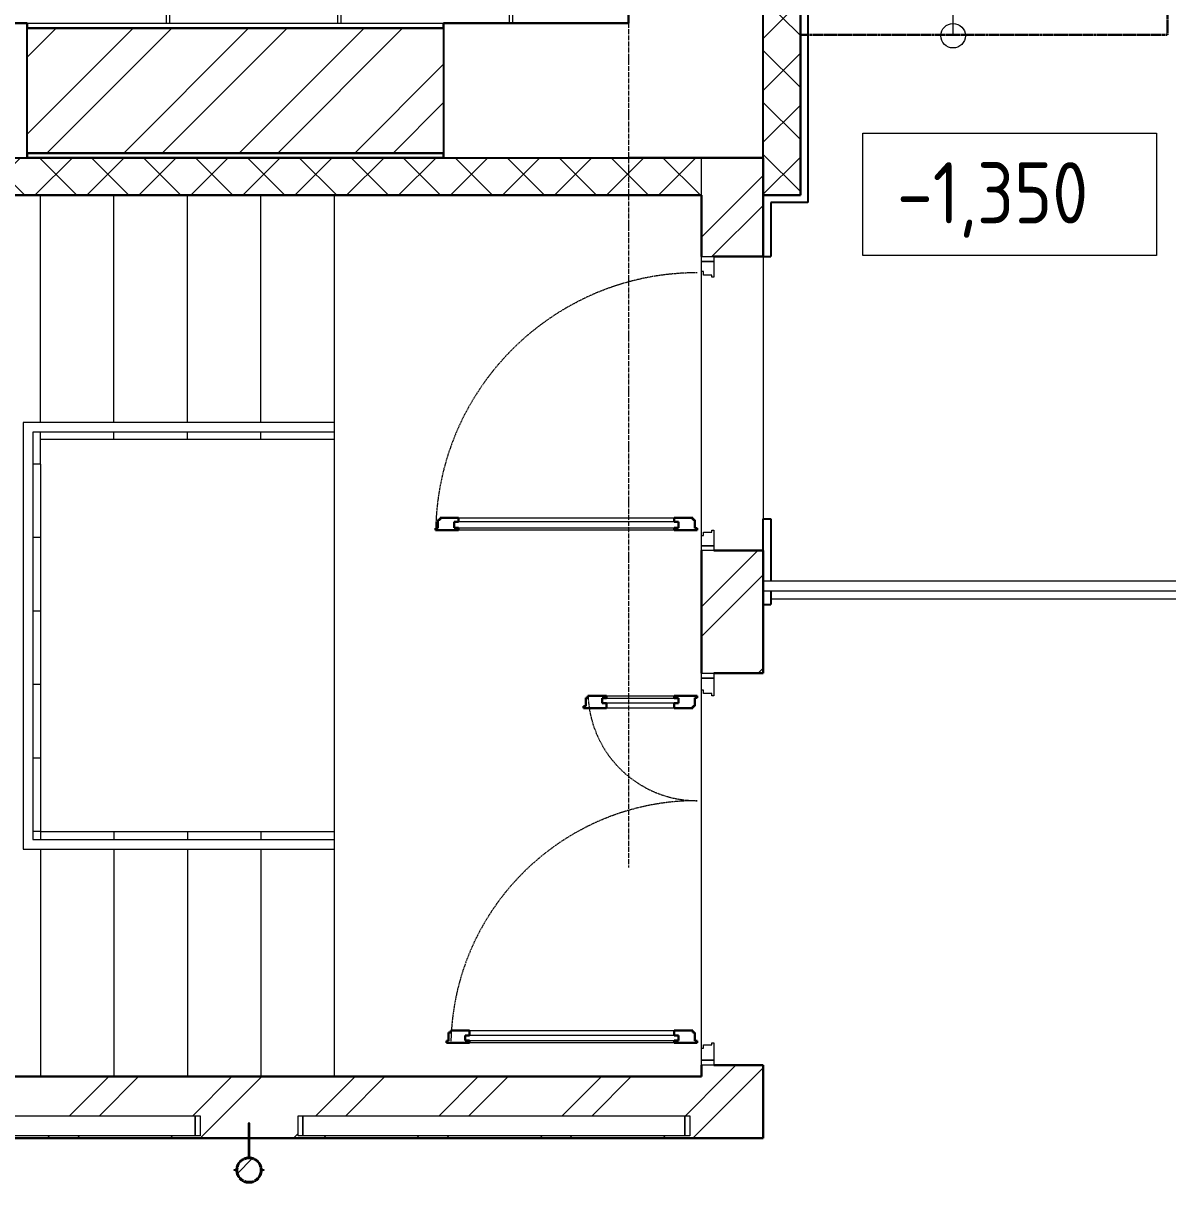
# Model space of a CAD drawing. Header units: millimetres. Extents: x -695119 to 412940, y -249585 to 622758.
# Drawn here: x -84388 to -79714, y 549026 to 553760 of the extents above; entities that cross this region are included whole.
import ezdxf

# ---------------------------------------------------------------- set-up
doc = ezdxf.new("R2010")
doc.units = ezdxf.units.MM
for name, pattern in [('ADSK_Линия сетки', [25, 20, -2.5, 0, -2.5]), ('ADSK_Штриховая_ш2 п1_5', [4.5, 3, -1.5]), ('ADSK_Штриховая_ш3 п1_5', [4.5, 3, -1.5])]:
    doc.linetypes.add(name, pattern=pattern)
for name, color, linetype, lineweight in [('Балясины', 7, 'Continuous', 9), ('Двери', 8, 'Continuous', 9), ('Каркас_Импост', 8, 'Continuous', 9), ('Лестницы', 8, 'Continuous', 9), ('Линии', 7, 'Continuous', 9), ('Монтажный зазор', 8, 'Continuous', 9), ('Обобщенные модели', 8, 'Continuous', 18), ('Ограждение', 8, 'Continuous', 9), ('Окна', 252, 'Continuous', 9), ('Оси', 252, 'Continuous', 9), ('Остекление', 8, 'Continuous', 9), ('Открывание', 8, 'ADSK_Штриховая_ш2 п1_5', 9), ('Панель', 252, 'Continuous', 30), ('Перекрытия', 7, 'Continuous', 18), ('Поручни', 8, 'Continuous', 9), ('Стены разрез', 7, 'Continuous', 30), ('Стены штриховка', 7, 'Continuous', 9), ('Текстовые примечания', 7, 'Continuous', 9), ('Типовые аннотации', 8, 'Continuous', 18), ('Элементы узлов', 8, 'Continuous', 18)]:
    doc.layers.add(name, color=color, linetype=linetype, lineweight=lineweight)
doc.layers.add('Стены', color=194, linetype='Continuous')
doc.styles.add('GOST Common_2', font='', dxfattribs={"width": 0.9, "height": 250})
doc.styles.get('GOST Common_2').set_extended_font_data('GOST type B')
pattern_1 = [(0, (-109179.56, 538399.79), (406.4, 101.6), [33.528, -271.272, 33.528, -271.272, -1625.6]), (0, (-109179.56, 538399.79), (406.4, 101.6), [-609.6, 33.528, -576.072, 33.528, -271.272, -711.2]), (0, (-109179.56, 538399.79), (406.4, 101.6), [-1524, 33.528, -169.672, 33.528, -474.472]), (120, (-109027.16, 538450.59), (-291.18818, 301.15272), [33.528, -271.272, 33.528, -271.272, -1625.6]), (120, (-109027.16, 538450.59), (-291.18818, 301.15272), [-609.6, 33.528, -576.072, 33.528, -271.272, -711.2]), (120, (-109027.16, 538450.59), (-291.18818, 301.15272), [-1524, 33.528, -169.672, 33.528, -474.472]), (240, (-108976.36, 538653.79), (-115.21182, -402.75272), [33.528, -271.272, 33.528, -271.272, -1625.6]), (240, (-108976.36, 538653.79), (-115.21182, -402.75272), [-609.6, 33.528, -576.072, 33.528, -271.272, -711.2]), (240, (-108976.36, 538653.79), (-115.21182, -402.75272), [-1524, 33.528, -169.672, 33.528, -474.472])]
pattern_2 = [(45, (-109179.56, 538399.79), (-106.066, 106.066), []), (135, (-109179.56, 538399.79), (-106.066, -106.066), [])]
pattern_3 = [(45, (-109179.56, 538399.8), (-251.447, 251.447), []), (45, (-109179.56, 538780.8), (-251.447, 251.447), [])]

# ---------------------------------------------------------------- blocks, each defined once
blk = doc.blocks.new('ADSK_Ограждение_Опоры_Г_образная - D15 высота60 консоль80-16089-План 1 этажа смеж')
at = {"layer": 'Ограждение'}
for p, q in [((-7.5, 80), (-7.5, 20)), ((7.5, 20), (7.5, 80))]:
    blk.add_line(p, q, dxfattribs=at)
blk = doc.blocks.new('ADSK_Ограждение_Опоры_Г_образная - D15 высота60 консоль80-V53-План 1 этажа смеж')
at = {"layer": 'Ограждение'}
for p, q in [((-7.5, 80), (-7.5, 20)), ((0, 80), (-7.5, 80)), ((7.5, 80), (0, 80)), ((7.5, 20), (7.5, 80))]:
    blk.add_line(p, q, dxfattribs=at)
blk = doc.blocks.new('Ограждение - Ограждение-3880940-План 1 этажа смеж')
at = {"layer": 'Поручни'}
for p, q in [((24791.9, 13730.7), (24791.9, 13558.3)), ((24862.3, 13730.7), (24791.9, 13730.7)), ((26062.3, 13730.7), (24862.3, 13730.7)), ((24831.9, 13690.7), (24831.9, 13558.3)), ((24862.3, 13690.7), (24831.9, 13690.7)), ((26062.3, 13690.7), (24862.3, 13690.7)), ((24791.9, 13558.3), (24791.9, 12060.3)), ((24831.9, 13558.3), (24831.9, 12060.3)), ((24791.9, 12060.3), (24791.9, 11987.9)), ((24831.9, 12060.3), (24831.9, 12027.9)), ((24831.9, 12027.9), (26062.3, 12027.9)), ((26062.3, 12027.9), (26062.3, 11987.9)), ((24791.9, 11987.9), (26062.3, 11987.9))]:
    blk.add_line(p, q, dxfattribs=at)
blk = doc.blocks.new('Дверь_Alumark_однопольная_S50 - Ш_Наруж_1200х2200 Пр_Дн-14 Л-3897273-План 1 этажа смеж')
at = {"layer": 'Каркас_Импост'}
for p, q in [((-455, -76), (-391, -76)), ((-455, -126), (-455, -76)), ((-400, -84), (-400, -118)), ((-391, -84), (-400, -84)), ((-391, -76), (-391, -84)), ((641, -76), (705, -76)), ((641, -84), (641, -76)), ((650, -84), (641, -84)), ((650, -118), (650, -84)), ((705, -76), (705, -126)), ((-414, -126), (-455, -126)), ((-414, -118), (-414, -126)), ((-400, -118), (-414, -118)), ((664, -118), (650, -118)), ((664, -126), (664, -118)), ((705, -126), (664, -126))]:
    blk.add_line(p, q, dxfattribs=at)
at = {"layer": 'Монтажный зазор'}
for p, q in [((-475, -76), (-455, -76)), ((-475, -126), (-475, -76)), ((-455, -76), (-455, -126)), ((705, -76), (725, -76)), ((705, -126), (705, -76)), ((725, -76), (725, -126)), ((-455, -126), (-475, -126)), ((725, -126), (705, -126))]:
    blk.add_line(p, q, dxfattribs=at)
at = {"layer": 'Остекление'}
for p, q in [((608, -220), (608, -1136)), ((632, -220), (608, -220)), ((632, -1136), (632, -220)), ((608, -1136), (632, -1136))]:
    blk.add_line(p, q, dxfattribs=at)
at = {"layer": 'Открывание'}
blk.add_arc((659, -144), 1068, 180, 269.0343, dxfattribs=at)
at = {"layer": 'Панель'}
for p, q in [((591, -162), (599, -162)), ((591, -238), (591, -162)), ((599, -162), (599, -153)), ((599, -153), (633, -153)), ((633, -144), (641, -144)), ((633, -153), (633, -144)), ((641, -144), (641, -238)), ((608, -238), (608, -220)), ((608, -220), (632, -220)), ((632, -220), (632, -238)), ((591, -238), (608, -238)), ((632, -238), (641, -238)), ((591, -1194), (591, -1118)), ((591, -1118), (608, -1118)), ((608, -1118), (608, -1136)), ((608, -1136), (632, -1136)), ((632, -1118), (641, -1118)), ((632, -1136), (632, -1118)), ((641, -1118), (641, -1212)), ((599, -1194), (591, -1194)), ((599, -1203), (599, -1194)), ((633, -1203), (599, -1203)), ((633, -1212), (633, -1203)), ((641, -1212), (633, -1212))]:
    blk.add_line(p, q, dxfattribs=at)
at = {"layer": 'Панель', "lineweight": 9}
for p, q in [((591, -1118), (591, -238)), ((641, -238), (641, -1118))]:
    blk.add_line(p, q, dxfattribs=at)
blk = doc.blocks.new('Дверь_Alumark_двупольная_S50 - Ш_1_5_Наруж_1600х2200 Дн-15 НЕ пожарн-3881753-План 1 этажа смеж')
at = {"layer": 'Каркас_Импост'}
for p, q in [((-655, -76), (-583, -76)), ((-655, -126), (-655, -76)), ((-592, -84), (-592, -118)), ((-583, -84), (-592, -84)), ((-583, -76), (-583, -84)), ((833, -76), (905, -76)), ((833, -84), (833, -76)), ((842, -84), (833, -84)), ((842, -118), (842, -84)), ((905, -76), (905, -126)), ((-606, -126), (-655, -126)), ((-606, -118), (-606, -126)), ((-592, -118), (-606, -118)), ((856, -118), (842, -118)), ((856, -126), (856, -118)), ((905, -126), (856, -126))]:
    blk.add_line(p, q, dxfattribs=at)
at = {"layer": 'Монтажный зазор'}
for p, q in [((-675, -76), (-655, -76)), ((-675, -126), (-675, -76)), ((-655, -76), (-655, -126)), ((905, -76), (925, -76)), ((905, -126), (905, -76)), ((925, -76), (925, -126)), ((-655, -126), (-675, -126)), ((925, -126), (905, -126))]:
    blk.add_line(p, q, dxfattribs=at)
at = {"layer": 'Остекление'}
for p, q in [((-574, -220), (-553, -220)), ((-574, -532), (-574, -220)), ((-553, -220), (-553, -532)), ((803, -220), (803, -1092)), ((824, -220), (803, -220)), ((824, -1092), (824, -220)), ((-553, -532), (-574, -532)), ((803, -1092), (824, -1092))]:
    blk.add_line(p, q, dxfattribs=at)
at = {"layer": 'Открывание'}
for centre, radius, start, end in [((-601, -144), 446, 272.313, 0), ((851, -144), 1006, 180, 268.9748)]:
    blk.add_arc(centre, radius, start, end, dxfattribs=at)
at = {"layer": 'Панель'}
for p, q in [((-583, -144), (-575, -144)), ((-583, -238), (-583, -144)), ((-575, -144), (-575, -153)), ((-575, -153), (-541, -153)), ((-541, -153), (-541, -162)), ((-541, -162), (-533, -162)), ((-533, -162), (-533, -238)), ((783, -162), (791, -162)), ((783, -238), (783, -162)), ((791, -162), (791, -153)), ((791, -153), (825, -153)), ((825, -144), (833, -144)), ((825, -153), (825, -144)), ((833, -144), (833, -238)), ((-574, -220), (-574, -238)), ((-553, -220), (-574, -220)), ((-553, -238), (-553, -220)), ((803, -238), (803, -220)), ((803, -220), (824, -220)), ((824, -220), (824, -238)), ((-574, -238), (-583, -238)), ((-533, -238), (-553, -238)), ((783, -238), (803, -238)), ((824, -238), (833, -238)), ((-583, -590), (-583, -514)), ((-574, -514), (-583, -514)), ((-574, -532), (-574, -514)), ((-553, -514), (-553, -532)), ((-533, -514), (-553, -514)), ((-533, -514), (-533, -608)), ((-553, -532), (-574, -532)), ((-575, -590), (-583, -590)), ((-575, -599), (-575, -590)), ((-541, -599), (-575, -599)), ((-541, -608), (-541, -599)), ((-533, -608), (-541, -608)), ((783, -1150), (783, -1074)), ((783, -1074), (803, -1074)), ((803, -1074), (803, -1092)), ((824, -1074), (833, -1074)), ((824, -1092), (824, -1074)), ((833, -1074), (833, -1168)), ((803, -1092), (824, -1092)), ((791, -1150), (783, -1150)), ((791, -1159), (791, -1150)), ((825, -1159), (791, -1159)), ((825, -1168), (825, -1159)), ((833, -1168), (825, -1168))]:
    blk.add_line(p, q, dxfattribs=at)
at = {"layer": 'Панель', "lineweight": 9}
for p, q in [((-583, -514), (-583, -238)), ((-533, -238), (-533, -514)), ((783, -1074), (783, -238)), ((833, -238), (833, -1074))]:
    blk.add_line(p, q, dxfattribs=at)
blk = doc.blocks.new('BIMLIB_Окно_Двустворчатое_VEKA_ГОСТ1 - Ш_21_700х1700-3881807-План 1 этажа смеж')
at = {"layer": 'Каркас_Импост'}
for p, q in [((-780, 116), (780, 116)), ((-780, 34), (-780, 116)), ((780, 116), (780, 34)), ((780, 34), (-780, 34))]:
    blk.add_line(p, q, dxfattribs=at)
at = {"layer": 'Окна'}
for p, q in [((-800, 116), (-780, 116)), ((-800, 34), (-800, 116)), ((-780, 116), (-780, 34)), ((780, 116), (800, 116)), ((780, 34), (780, 116)), ((800, 116), (800, 34)), ((-780, 34), (-800, 34)), ((800, 34), (780, 34))]:
    blk.add_line(p, q, dxfattribs=at)
blk = doc.blocks.new('Ограждение - Ограждение-3882099-План 1 этажа смеж')
at = {"layer": 'Поручни'}
for p, q in [((29541, 13082.3), (27814, 13082.3)), ((27814, 13042.3), (29581, 13042.3))]:
    blk.add_line(p, q, dxfattribs=at)
blk = doc.blocks.new('Хомут - Тип-772640-План 1 этажа смеж')
at = {"layer": 'Обобщенные модели'}
for p, q in [((1, 62), (-1, 62)), ((-1, 62), (-1, 52)), ((1, 52), (1, 62)), ((-1, -52), (-1, -62)), ((-1, -62), (1, -62)), ((1, -62), (1, -52))]:
    blk.add_line(p, q, dxfattribs=at)
blk = doc.blocks.new('Труба - Тип-V86-План 1 этажа смеж')
at = {"layer": 'Обобщенные модели', "lineweight": 9}
h = blk.add_hatch(dxfattribs=at)
h.set_pattern_fill('FP_23', color=256, style=0, pattern_type=2)
h.set_pattern_definition([(45, (0, 0), (-106.066, 106.066), [])])
h.paths.add_polyline_path([(25714, 10628.3), (25736.7, 10634), (25754, 10648.9), (25762.8, 10668.7), (25761.9, 10691.2), (25751.8, 10710.5), (25733.7, 10723.8), (25714, 10728.3), (25691.3, 10722.5), (25674, 10707.6), (25665.3, 10687.8), (25666.4, 10664.8), (25676.3, 10646), (25694.4, 10632.8), (25706.6, 10630)])
at = {"layer": 'Обобщенные модели', "lineweight": 40}
for start, end in [(143.7992, 166.3688), (117.1715, 139.417), (90, 113.3059), (66.6941, 90), (40.583, 62.8285), (13.6312, 36.2008), (168.9964, 191.0036), (193.6312, 216.2008), (323.7992, 346.3688), (348.9964, 11.0036), (220.583, 242.8285), (246.6941, 270), (270, 293.3059), (297.1715, 319.417)]:
    blk.add_arc((25714, 10678.3), 50, start, end, dxfattribs=at)
blk = doc.blocks.new('Хомут - Тип-V41-План 1 этажа смеж')
at = {"layer": 'Обобщенные модели'}
for p, q in [((1, 62), (-1, 62)), ((-1, 62), (-1, 52)), ((-1, 50), (-1, 52)), ((1, 50), (-1, 50)), ((1, 52), (1, 62)), ((1, 52), (1, 50)), ((192, 3.3), (52, 3.3)), ((52, 3.3), (52, 0.9)), ((192, -3.3), (192, 3.3)), ((52, -0.9), (52, -3.3)), ((52, -3.3), (192, -3.3)), ((-1, -52), (-1, -50)), ((-1, -50), (1, -50)), ((-1, -52), (-1, -62)), ((-1, -62), (1, -62)), ((1, -50), (1, -52)), ((1, -62), (1, -52))]:
    blk.add_line(p, q, dxfattribs=at)
for radius, start, end in [(52, 360, 180), (50, 0, 180), (52, 180, 360), (50, 180, 0)]:
    blk.add_arc((0, 0), radius, start, end, dxfattribs=at)
blk = doc.blocks.new('ADSK_Стрелка1 - С кружком-805628-План 1 этажа смеж')
at = {"layer": 'Элементы узлов'}
blk.add_line((0, 0), (2400, 0), dxfattribs=at)

msp = doc.modelspace()

# ---------------------------------------------------------------- hatches: boundary and pattern name
at = {"layer": 'Стены разрез', "lineweight": 9}
h = msp.add_hatch(dxfattribs=at)
h.set_pattern_fill('FP_4', color=256, style=0, pattern_type=2)
h.set_pattern_definition(pattern_1)
h.paths.add_polyline_path([(-81213.535, 553058.058), (-81213.535, 556345.058), (-81365.535, 556345.058), (-81365.535, 556343.058), (-81215.535, 556343.058), (-81215.535, 553058.058)])
h.paths.add_polyline_path([(-81365.535, 558065.058), (-81213.535, 558065.058), (-81213.535, 559855.058), (-81365.535, 559855.058), (-81365.535, 559853.058), (-81215.535, 559853.058), (-81215.535, 558067.058), (-81365.535, 558067.058)])
h.paths.add_polyline_path([(-81213.535, 561055.058), (-81213.535, 565860.058), (-81215.535, 565860.058), (-81215.535, 561057.058), (-81365.535, 561057.058), (-81365.535, 561055.058)])
h = msp.add_hatch(dxfattribs=at)
h.set_pattern_fill('FP_5', color=256, style=0, pattern_type=2)
h.set_pattern_definition(pattern_2)
h.paths.add_polyline_path([(-81365.535, 553058.058), (-81215.535, 553058.058), (-81215.535, 556343.058), (-81365.535, 556343.058), (-81365.535, 553210.058)])
h.paths.add_polyline_path([(-81215.535, 558067.058), (-81215.535, 559853.058), (-81365.535, 559853.058), (-81365.535, 558067.058)])
h.paths.add_polyline_path([(-81365.535, 561057.058), (-81215.535, 561057.058), (-81215.535, 565860.058), (-81365.535, 565860.058), (-81365.535, 562127.583)])
h = msp.add_hatch(dxfattribs=at)
h.set_pattern_fill('FP_1', color=256, style=0, pattern_type=2)
h.set_pattern_definition([(45, (-109179.56, 538399.8), (-235.7317, 235.7317), []), (45, (-109022.4, 538399.8), (-235.7317, 235.7317), [])])
h.paths.add_polyline_path([(-82671.051, 553230.058), (-82671.051, 553740.058), (-84371.051, 553740.058), (-84371.051, 553230.058), (-83553.442, 553230.058)])
h = msp.add_hatch(dxfattribs=at)
h.set_pattern_fill('FP_5', color=256, style=0, pattern_type=2)
h.set_pattern_definition(pattern_2)
h.paths.add_polyline_path([(-89952.535, 553060.058), (-89952.535, 553134.058), (-89950.535, 553134.058), (-89950.535, 553210.058), (-90990.535, 553210.058), (-90990.535, 553134.058), (-90988.535, 553134.058), (-90988.535, 553060.058), (-90011.374, 553060.058)])
h.paths.add_polyline_path([(-88198.535, 553060.058), (-87117.535, 553060.058), (-87117.535, 553134.058), (-87115.535, 553134.058), (-87115.535, 553210.058), (-88200.535, 553210.058), (-88200.535, 553134.058), (-88198.535, 553134.058)])
h.paths.add_polyline_path([(-81617.535, 553060.058), (-81617.535, 553210.058), (-85313.535, 553210.058), (-85313.535, 553060.058), (-82118.346, 553060.058)])
h.paths.add_polyline_path([(-92742.535, 553060.058), (-92742.535, 553134.058), (-92740.535, 553134.058), (-92740.535, 553210.058), (-93805.535, 553210.058), (-93805.535, 553134.058), (-93803.535, 553134.058), (-93803.535, 553060.058), (-93599.114, 553060.058)])
h.paths.add_polyline_path([(-95557.535, 553060.058), (-95557.535, 553134.058), (-95555.535, 553134.058), (-95555.535, 553210.058), (-96630.535, 553210.058), (-96630.535, 553134.058), (-96628.535, 553134.058), (-96628.535, 553060.058), (-95751.758, 553060.058)])
h.paths.add_polyline_path([(-99428.535, 553060.058), (-98382.535, 553060.058), (-98382.535, 553134.058), (-98380.535, 553134.058), (-98380.535, 553210.058), (-99430.535, 553210.058), (-99430.535, 553134.058), (-99428.535, 553134.058)])
h.paths.add_polyline_path([(-105115.535, 553060.058), (-104012.535, 553060.058), (-104012.535, 553134.058), (-104010.535, 553134.058), (-104010.535, 553210.058), (-105115.535, 553210.058), (-105115.535, 553134.058)])
h.paths.add_polyline_path([(-101182.535, 553060.058), (-101182.535, 553134.058), (-101180.535, 553134.058), (-101180.535, 553210.058), (-102260.535, 553210.058), (-102260.535, 553134.058), (-102258.535, 553134.058), (-102258.535, 553060.058), (-102209.689, 553060.058)])
h = msp.add_hatch(dxfattribs=at)
h.set_pattern_fill('FP_18', color=256, style=0, pattern_type=2)
h.set_pattern_definition(pattern_3)
h.paths.add_polyline_path([(-81617.535, 549460.058), (-81367.535, 549460.058), (-81367.535, 549506.058), (-81617.535, 549506.058)])
h.paths.add_polyline_path([(-81617.535, 551106.058), (-81367.535, 551106.058), (-81367.535, 551607.058), (-81617.535, 551607.058)])
h.paths.add_polyline_path([(-81367.535, 552807.058), (-81367.535, 553210.058), (-81617.535, 553210.058), (-81617.535, 552807.058), (-81567.535, 552807.058)])
h = msp.add_hatch(dxfattribs=at)
h.set_pattern_fill('FP_4', color=256, style=0, pattern_type=2)
h.set_pattern_definition(pattern_1)
h.paths.add_polyline_path([(-81365.535, 549210.058), (-81365.535, 549506.058), (-81367.535, 549506.058), (-81367.535, 549210.058)])
h.paths.add_polyline_path([(-81367.535, 551106.058), (-81365.535, 551106.058), (-81365.535, 551607.058), (-81367.535, 551607.058)])
h.paths.add_polyline_path([(-81365.535, 552807.058), (-81365.535, 553210.058), (-81367.535, 553210.058), (-81367.535, 552807.058)])
h = msp.add_hatch(dxfattribs=at)
h.set_pattern_fill('FP_4', color=256, style=0, pattern_type=2)
h.set_pattern_definition(pattern_1)
h.paths.add_polyline_path([(-81617.535, 553058.058), (-81617.535, 553060.058), (-85313.535, 553060.058), (-85313.535, 553058.058), (-82118.346, 553058.058)])
h.paths.add_polyline_path([(-96469.306, 553058.058), (-95555.535, 553058.058), (-95555.535, 553134.058), (-95557.535, 553134.058), (-95557.535, 553060.058), (-96628.535, 553060.058), (-96628.535, 553134.058), (-96630.535, 553134.058), (-96630.535, 553058.058)])
h.paths.add_polyline_path([(-98380.535, 553058.058), (-98380.535, 553134.058), (-98382.535, 553134.058), (-98382.535, 553060.058), (-99428.535, 553060.058), (-99428.535, 553134.058), (-99430.535, 553134.058), (-99430.535, 553058.058), (-99339.497, 553058.058)])
h.paths.add_polyline_path([(-90011.374, 553058.058), (-89950.535, 553058.058), (-89950.535, 553134.058), (-89952.535, 553134.058), (-89952.535, 553060.058), (-90988.535, 553060.058), (-90988.535, 553134.058), (-90990.535, 553134.058), (-90990.535, 553058.058), (-90728.922, 553058.058)])
h.paths.add_polyline_path([(-104963.535, 553058.058), (-104010.535, 553058.058), (-104010.535, 553134.058), (-104012.535, 553134.058), (-104012.535, 553060.058), (-104965.535, 553060.058)])
h.paths.add_polyline_path([(-93805.535, 553058.058), (-92740.535, 553058.058), (-92740.535, 553134.058), (-92742.535, 553134.058), (-92742.535, 553060.058), (-93803.535, 553060.058), (-93803.535, 553134.058), (-93805.535, 553134.058)])
h.paths.add_polyline_path([(-87115.535, 553058.058), (-87115.535, 553134.058), (-87117.535, 553134.058), (-87117.535, 553060.058), (-88198.535, 553060.058), (-88198.535, 553134.058), (-88200.535, 553134.058), (-88200.535, 553058.058), (-87141.182, 553058.058)])
h.paths.add_polyline_path([(-102260.535, 553058.058), (-101180.535, 553058.058), (-101180.535, 553134.058), (-101182.535, 553134.058), (-101182.535, 553060.058), (-102258.535, 553060.058), (-102258.535, 553134.058), (-102260.535, 553134.058)])
h = msp.add_hatch(dxfattribs=at)
h.set_pattern_fill('FP_18', color=256, style=0, pattern_type=2)
h.set_pattern_definition(pattern_3)
h.paths.add_polyline_path([(-81367.535, 549210.058), (-81367.535, 549460.058), (-85313.535, 549460.058), (-85313.535, 549210.058), (-83468.835, 549210.058), (-83467.869, 549270.058), (-83462.235, 549270.058), (-83462.235, 549210.058), (-81665.535, 549210.058)])
h.paths.add_polyline_path([(-82512.535, 549218.058), (-83265.535, 549218.058), (-83265.535, 549300.058), (-81665.535, 549300.058), (-81665.535, 549218.058), (-82507.444, 549218.058)])
h.paths.add_polyline_path([(-83685.535, 549218.058), (-85265.535, 549218.058), (-85265.535, 549300.058), (-83665.535, 549300.058), (-83665.535, 549218.058)])
h = msp.add_hatch(dxfattribs=at)
h.set_pattern_fill('FP_4', color=256, style=0, pattern_type=2)
h.set_pattern_definition(pattern_1)
h.paths.add_polyline_path([(-81367.535, 549208.058), (-81367.535, 549210.058), (-83462.235, 549209.119), (-83462.235, 549208.058), (-82118.346, 549208.058)])
h.paths.add_polyline_path([(-85347.312, 549208.058), (-83468.835, 549209.123), (-83468.835, 549210.058), (-85563.535, 549210.058), (-85563.535, 549208.058)])

# ---------------------------------------------------------------- linework, layer by layer
at = {"layer": 'Лестницы'}
for p, q in [((-84371.051, 553760.058), (-83803.789, 553760.058)), ((-83788.789, 553760.058), (-83103.789, 553760.058)), ((-83088.789, 553760.058), (-82671.051, 553760.058)), ((-84317.295, 552130.458), (-84317.295, 553058.058)), ((-84317.295, 552130.458), (-84317.295, 553058.058)), ((-84017.295, 552130.458), (-84017.295, 553058.058)), ((-84017.295, 552130.458), (-84017.295, 553058.058)), ((-83717.295, 552130.458), (-83717.295, 553058.058)), ((-83717.295, 552130.458), (-83717.295, 553058.058)), ((-83417.295, 552130.458), (-83417.295, 553058.058)), ((-83417.295, 552130.458), (-83417.295, 553058.058)), ((-84317.295, 552060.058), (-84317.295, 552090.458)), ((-84317.295, 552060.058), (-84317.295, 552090.458)), ((-84017.295, 552060.058), (-84017.295, 552090.458)), ((-84017.295, 552060.058), (-84017.295, 552090.458)), ((-83717.295, 552060.058), (-83717.295, 552090.458)), ((-83717.295, 552060.058), (-83717.295, 552090.458)), ((-83417.295, 552060.058), (-83417.295, 552090.458)), ((-83417.295, 552060.058), (-83417.295, 552090.458)), ((-84317.295, 551960.058), (-84317.295, 552060.058)), ((-84017.295, 552060.058), (-84317.295, 552060.058)), ((-83717.295, 552060.058), (-84017.295, 552060.058)), ((-83417.295, 552060.058), (-83717.295, 552060.058)), ((-83117.295, 552060.058), (-83417.295, 552060.058)), ((-84317.295, 551960.058), (-84347.695, 551960.058)), ((-84317.295, 551960.058), (-84347.695, 551960.058)), ((-84317.295, 551960.058), (-84317.295, 551660.058)), ((-84317.295, 551660.058), (-84347.695, 551660.058)), ((-84317.295, 551660.058), (-84347.695, 551660.058)), ((-84317.295, 551660.058), (-84317.295, 551360.058)), ((-84317.295, 551360.058), (-84347.695, 551360.058)), ((-84317.295, 551360.058), (-84347.695, 551360.058)), ((-84317.295, 551360.058), (-84317.295, 551060.058)), ((-84317.295, 551060.058), (-84347.695, 551060.058)), ((-84317.295, 551060.058), (-84347.695, 551060.058)), ((-84317.295, 551060.058), (-84317.295, 550760.058)), ((-84317.295, 550760.058), (-84347.695, 550760.058)), ((-84317.295, 550760.058), (-84347.695, 550760.058)), ((-84317.295, 550760.058), (-84317.295, 550460.058)), ((-84317.295, 550460.058), (-84347.695, 550460.058)), ((-84317.295, 550460.058), (-84347.695, 550460.058)), ((-84317.295, 550460.058), (-84317.295, 550427.658)), ((-84317.295, 550460.058), (-84017.295, 550460.058)), ((-84317.295, 550460.058), (-84317.295, 550427.658)), ((-84017.295, 550460.058), (-83717.295, 550460.058)), ((-84017.295, 550460.058), (-84017.295, 550427.658)), ((-84017.295, 550460.058), (-84017.295, 550427.658)), ((-83717.295, 550460.058), (-83417.295, 550460.058)), ((-83717.295, 550460.058), (-83717.295, 550427.658)), ((-83717.295, 550460.058), (-83717.295, 550427.658)), ((-83417.295, 550460.058), (-83117.295, 550460.058)), ((-83417.295, 550460.058), (-83417.295, 550427.658)), ((-83417.295, 550460.058), (-83417.295, 550427.658)), ((-83117.295, 550460.058), (-83117.295, 550427.658)), ((-84317.295, 550387.658), (-84317.295, 549460.058)), ((-84317.295, 550387.658), (-84317.295, 549460.058)), ((-84017.295, 550387.658), (-84017.295, 549460.058)), ((-84017.295, 550387.658), (-84017.295, 549460.058)), ((-83717.295, 550387.658), (-83717.295, 549460.058)), ((-83717.295, 550387.658), (-83717.295, 549460.058)), ((-83417.295, 550387.658), (-83417.295, 549460.058)), ((-83417.295, 550387.658), (-83417.295, 549460.058)), ((-83117.295, 550387.658), (-83117.295, 549460.058))]:
    msp.add_line(p, q, dxfattribs=at)
at = {"layer": 'Линии', "linetype": 'ADSK_Штриховая_ш3 п1_5', "lineweight": 30}
for p, q in [((-79715.535, 553712.856), (-79715.535, 567613.058)), ((-81213.535, 553712.856), (-79715.535, 553712.856))]:
    msp.add_line(p, q, dxfattribs=at)
at = {"layer": 'Линии'}
for p, q in [((-80959.609, 553311.22), (-79759.609, 553311.22)), ((-80959.609, 552811.22), (-80959.609, 553311.22)), ((-79759.609, 553311.22), (-79759.609, 552811.22)), ((-79759.609, 552811.22), (-80959.609, 552811.22))]:
    msp.add_line(p, q, dxfattribs=at)
at = {"layer": 'Оси', "linetype": 'ADSK_Линия сетки'}
msp.add_line((-81915.535, 572133.794), (-81915.535, 550313.64), dxfattribs=at)
at = {"layer": 'Перекрытия', "color": 49, "true_color": 0x464646}
for p, q in [((-84371.051, 553760.058), (-83803.789, 553760.058)), ((-83788.789, 553760.058), (-83103.789, 553760.058)), ((-83088.789, 553760.058), (-82671.051, 553760.058)), ((-83117.295, 553058.058), (-83117.295, 550427.658)), ((-81365.535, 552807.058), (-81365.535, 551736.058)), ((-81617.535, 551668.058), (-81617.535, 552746.058)), ((-81335.535, 551410.058), (-79433.535, 551410.058)), ((-81617.535, 549575.058), (-81617.535, 551037.058)), ((-83117.295, 550387.658), (-83117.295, 549460.058))]:
    msp.add_line(p, q, dxfattribs=at)
at = {"layer": 'Стены'}
for p, q in [((-81365.535, 553210.058), (-81365.535, 556345.058)), ((-81183.535, 556345.058), (-81183.535, 553028.058)), ((-84371.051, 553230.058), (-84371.051, 553740.058)), ((-82671.051, 553740.058), (-82671.051, 553230.058)), ((-85313.535, 553210.058), (-84371.051, 553210.058)), ((-82671.051, 553210.058), (-81915.535, 553210.058)), ((-81335.535, 553028.058), (-81335.535, 552807.058)), ((-81183.535, 553028.058), (-81335.535, 553028.058)), ((-81365.535, 552807.058), (-81335.535, 552807.058)), ((-81365.535, 551607.058), (-81365.535, 551736.058)), ((-81365.535, 551736.058), (-81335.535, 551736.058)), ((-81335.535, 551736.058), (-81335.535, 551482.058)), ((-81335.535, 551442.069), (-81335.535, 551387.058)), ((-81365.535, 551387.058), (-81335.535, 551387.058))]:
    msp.add_line(p, q, dxfattribs=at)
at = {"layer": 'Стены разрез'}
for p, q in [((-81915.535, 556345.058), (-81915.535, 553760.058)), ((-81213.535, 553058.058), (-81213.535, 556345.058)), ((-84371.051, 553760.058), (-84420.535, 553760.058)), ((-84371.051, 553740.058), (-84371.051, 553760.058)), ((-82671.051, 553740.058), (-84371.051, 553740.058)), ((-81915.535, 553760.058), (-82671.051, 553760.058)), ((-82671.051, 553760.058), (-82671.051, 553740.058)), ((-84371.051, 553210.058), (-84371.051, 553230.058)), ((-84371.051, 553230.058), (-82671.051, 553230.058)), ((-82671.051, 553230.058), (-82671.051, 553210.058)), ((-82671.051, 553210.058), (-84371.051, 553210.058)), ((-81365.535, 553210.058), (-81915.535, 553210.058)), ((-81365.535, 552807.058), (-81365.535, 553210.058)), ((-81617.535, 553058.058), (-85313.535, 553058.058)), ((-81617.535, 553058.058), (-81617.535, 552807.058)), ((-81365.535, 553058.058), (-81213.535, 553058.058)), ((-81567.535, 552807.058), (-81365.535, 552807.058)), ((-81617.535, 551607.058), (-81617.535, 551106.058)), ((-81365.535, 551607.058), (-81567.535, 551607.058)), ((-81365.535, 551106.058), (-81365.535, 551607.058)), ((-81567.535, 551106.058), (-81365.535, 551106.058)), ((-81617.535, 549506.058), (-81617.535, 549460.058)), ((-81365.535, 549506.058), (-81567.535, 549506.058)), ((-81365.535, 549208.058), (-81365.535, 549506.058)), ((-81617.535, 549460.058), (-85313.535, 549460.058)), ((-85565.535, 549208.058), (-83468.161, 549208.058)), ((-83462.677, 549208.058), (-81365.535, 549208.058))]:
    msp.add_line(p, q, dxfattribs=at)
at = {"layer": 'Стены штриховка'}
for p, q in [((-81215.535, 553058.058), (-81215.535, 556343.058)), ((-81617.535, 553058.058), (-81617.535, 553210.058)), ((-81367.535, 552807.058), (-81367.535, 553210.058)), ((-85313.535, 553060.058), (-81617.535, 553060.058)), ((-81367.535, 551106.058), (-81367.535, 551607.058)), ((-81367.535, 549506.058), (-81367.535, 549208.058)), ((-83468.168, 549210.058), (-85565.535, 549210.058)), ((-81365.535, 549210.058), (-83462.677, 549210.058))]:
    msp.add_line(p, q, dxfattribs=at)
at = {"layer": 'Типовые аннотации', "lineweight": 20}
msp.add_circle((-80590.535, 553708.856), 50, dxfattribs=at)

# ---------------------------------------------------------------- block references
at = {"layer": 'Балясины'}
for name in ['Ограждение - Ограждение-3882099-План 1 этажа смеж', 'Ограждение - Ограждение-3880940-План 1 этажа смеж']:
    msp.add_blockref(name, (-109179.558, 538399.789), dxfattribs=at)
at = {"layer": 'Двери', "rotation": 269.9999999999995}
for name, p in [('Дверь_Alumark_однопольная_S50 - Ш_Наруж_1200х2200 Пр_Дн-14 Л-3897273-План 1 этажа смеж', (-81491.535, 552332.058)), ('Дверь_Alumark_двупольная_S50 - Ш_1_5_Наруж_1600х2200 Дн-15 НЕ пожарн-3881753-План 1 этажа смеж', (-81491.535, 550431.058))]:
    msp.add_blockref(name, p, dxfattribs=at)
at = {"layer": 'Обобщенные модели', "rotation": 89.99999999999952}
for name in ['Хомут - Тип-V41-План 1 этажа смеж', 'Хомут - Тип-772640-План 1 этажа смеж', 'Хомут - Тип-772640-План 1 этажа смеж', 'Хомут - Тип-772640-План 1 этажа смеж']:
    msp.add_blockref(name, (-83465.535, 549078.058), dxfattribs=at)
at = {"layer": 'Обобщенные модели', "lineweight": 40}
msp.add_blockref('Труба - Тип-V86-План 1 этажа смеж', (-109179.558, 538399.789), dxfattribs=at)
at = {"layer": 'Ограждение', "rotation": 180}
for name, p in [('ADSK_Ограждение_Опоры_Г_образная - D15 высота60 консоль80-V53-План 1 этажа смеж', (-83796.289, 553840.058)), ('ADSK_Ограждение_Опоры_Г_образная - D15 высота60 консоль80-V53-План 1 этажа смеж', (-83096.289, 553840.058)), ('ADSK_Ограждение_Опоры_Г_образная - D15 высота60 консоль80-16089-План 1 этажа смеж', (-82396.289, 553840.058))]:
    msp.add_blockref(name, p, dxfattribs=at)
at = {"layer": 'Окна', "rotation": 180}
for p in [(-84465.535, 549334.058), (-82465.535, 549334.058)]:
    msp.add_blockref('BIMLIB_Окно_Двустворчатое_VEKA_ГОСТ1 - Ш_21_700х1700-3881807-План 1 этажа смеж', p, dxfattribs=at)
at = {"layer": 'Элементы узлов', "rotation": 89.9999999999999}
msp.add_blockref('ADSK_Стрелка1 - С кружком-805628-План 1 этажа смеж', (-80590.535, 553708.856), dxfattribs=at)

# ---------------------------------------------------------------- texts
at = {"layer": 'Текстовые примечания', "insert": (-80819.834, 553192.567), "char_height": 250, "width": 1010.12625, "attachment_point": 1, "style": 'GOST Common_2'}
msp.add_mtext('-1,350', dxfattribs=at)

doc.saveas('drawing.dxf')
